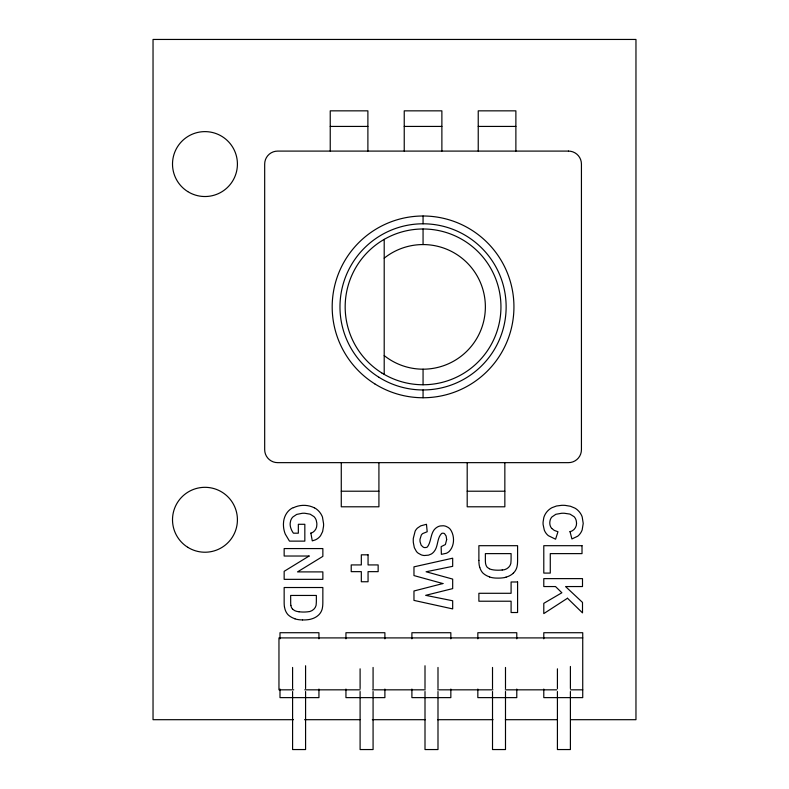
<?xml version="1.0" encoding="UTF-8"?>
<svg xmlns="http://www.w3.org/2000/svg" width="789" height="789" viewBox="0 0 789 789"><rect width="100%" height="100%" fill="white"/><g stroke="black" fill="none" stroke-linecap="round" stroke-linejoin="round"><path stroke-width="1.18" d="M492.514 691.539L492.514 749.55L505.493 749.55L505.493 691.539M570.398 691.539L570.398 749.55L557.419 749.55L557.419 691.539M293.301 507.544C287.226 510.227 283.665 516.785 283.478 523.265A26.609 26.609 0 0 0 283.438 524.744A25.416 25.416 0 0 0 285.273 534.074L289.474 541.126L304.83 541.126L304.83 524.29L298.341 524.29L298.341 533.186L293.449 533.186A16.776 16.776 0 0 1 291.151 529.005A13.245 13.245 0 0 1 290.155 524.468A13.009 13.009 0 0 1 290.224 522.969L290.648 520.76A9.616 9.616 0 0 1 292.808 517.032L296.684 514.418L302.286 513.284A28.552 28.552 0 0 1 304.741 513.244L310.156 514.181L313.992 516.617A9.675 9.675 0 0 1 316.231 520.267L316.803 523.068A14.715 14.715 0 0 1 316.843 524.724A8.738 8.738 0 0 1 310.935 533.236M506.055 577.173L504.526 577.548M502.198 570.013C506.972 569.964 511.4 566.127 511.006 561.147A53.11 53.11 0 0 0 511.075 559.342L511.094 553.622L485.373 553.622L485.373 559.47A28.887 28.887 0 0 0 485.58 563.602L485.699 564.017A7.466 7.466 0 0 0 487.326 567.39L489.358 568.751M330.236 126.427L367.891 126.427M404.234 126.427L441.879 126.427M478.233 126.427L515.878 126.427M341.272 491.212L378.917 491.212M467.196 491.212L504.842 491.212M582.736 637.906L278.961 637.906L278.961 689.833L293.725 689.833M304.791 689.833L360.129 689.833M372.428 689.833L425.31 689.833M437.609 689.833L492.957 689.833M505.256 689.833L556.906 689.833M570.437 689.833L582.736 689.833M505.493 697.624L477.838 697.624L477.838 689.053M505.838 697.624L516.785 697.624L516.785 689.053M557.182 697.624L543.789 697.624L543.789 689.053M557.419 697.624L570.398 697.624M570.565 697.624L582.736 697.624L582.736 632.719L543.789 632.719L543.789 638.834M293.478 719.696L153.036 719.696L153.036 39.45L635.964 39.45L635.964 719.696L570.664 719.696M304.564 719.696L360.001 719.696M372.329 719.696L425.301 719.696M437.619 719.696L493.056 719.696M505.374 719.696L557.113 719.696M299.031 611.791L297.068 611.436A13.206 13.206 0 0 1 296.378 611.248A13.176 13.176 0 0 1 294.632 610.587L292.63 609.197M551.767 528.452L554.312 530.425L557.971 531.747L555.574 539.203L548.394 535.692A13.502 13.502 0 0 1 545.771 532.861A14.153 14.153 0 0 1 544.272 530.011L543.118 524.567A23.64 23.64 0 0 1 543.088 522.071L543.808 517.604A16.046 16.046 0 0 1 546.55 512.258L547.112 511.578A17.723 17.723 0 0 1 549.026 509.684A16.707 16.707 0 0 1 552.034 507.662L556.472 506.005L561.669 505.325A34.617 34.617 0 0 1 565.151 505.384L570.447 506.262L574.905 508.116A16.431 16.431 0 0 1 577.854 510.296L579.106 511.597A16.096 16.096 0 0 1 582.193 516.913L583.219 523.432L582.174 529.883A14.725 14.725 0 0 1 579.027 534.991A11.293 11.293 0 0 1 577.656 536.234L571.917 538.956L569.993 531.51M479.702 567.321L479.199 565.131A31.363 31.363 0 0 1 478.903 560.397M310.836 532.95L312.286 540.879L315.373 539.873A13.206 13.206 0 0 0 320.581 535.692L322.632 531.549L323.539 526.204A32.004 32.004 0 0 0 323.569 523.778L322.494 517.189A14.764 14.764 0 0 0 321.882 515.69A17.447 17.447 0 0 0 314.446 507.781M290.894 605.419L290.973 605.844A7.466 7.466 0 0 0 292.601 609.216M284.474 606.958L284.977 609.147A14.123 14.123 0 0 0 287.995 614.7A17.427 17.427 0 0 0 294.918 618.714M570.398 666.458L570.398 688.57M557.419 668.825L557.419 688.57M516.785 638.834L516.785 632.719L477.838 632.719L477.838 638.834M515.878 151.093L515.878 110.845L478.233 110.845L478.233 151.093M505.493 667.445L505.493 688.57M504.842 462.65L504.842 506.794L467.196 506.794L467.196 462.65M492.514 667.445L492.514 688.57M478.884 560.397L478.884 545.692L517.584 545.692L517.584 559.973A41.995 41.995 0 0 1 517.367 564.687L517.022 566.67A11.727 11.727 0 0 1 516.716 567.764A13.117 13.117 0 0 1 513.294 573.189M450.844 638.834L450.844 632.719L411.897 632.719L411.897 638.834M450.844 689.053L450.844 697.624L411.897 697.624L411.897 689.053M441.879 151.093L441.879 110.845L404.234 110.845L404.234 151.093M437.994 667.445L437.994 688.57M437.994 691.539L437.994 749.55L425.005 749.55L425.005 691.539M425.005 665.748L425.005 688.57M423.062 215.999L423.062 223.79M423.062 228.988L423.062 244.56M423.062 369.183L423.062 384.766M423.062 389.953L423.062 397.745M384.894 638.834L384.894 632.719L345.947 632.719L345.947 638.834M384.894 689.053L384.894 697.624L345.947 697.624L345.947 689.053M384.204 239.373L384.204 374.38M378.917 462.65L378.917 506.794L341.272 506.794L341.272 462.65M373.079 667.445L373.079 688.57M373.079 691.539L373.079 749.55L360.1 749.55L360.1 691.539M367.891 151.093L367.891 110.845L330.236 110.845L330.236 151.093M360.1 668.825L360.1 688.57M318.943 638.834L318.943 632.719L279.996 632.719L279.996 638.834M318.943 689.053L318.943 697.624L279.996 697.624L279.996 689.053M305.58 665.748L305.58 688.57M305.58 691.539L305.58 749.55L292.591 749.55L292.591 691.539M292.591 667.445L292.591 688.57M384.204 258.161A62.311 62.311 0 0 1 468.735 264.493A62.311 62.311 0 0 1 468.735 349.261A62.311 62.311 0 0 1 384.204 355.583M513.314 573.209A17.161 17.161 0 0 1 506.045 577.114M504.536 577.578A34.578 34.578 0 0 1 497.277 578.1A26.106 26.106 0 0 1 489.604 577.045M489.644 576.887A17.427 17.427 0 0 1 482.73 572.873A14.123 14.123 0 0 1 479.771 567.301M489.466 568.8A13.206 13.206 0 0 0 491.794 569.599L493.756 569.954A36.619 36.619 0 0 0 502.198 569.974M576.572 523.137A8.571 8.571 0 0 1 570.043 531.717M576.483 523.137A11.855 11.855 0 0 0 576.434 522.062L576.187 520.543A8.817 8.817 0 0 0 574.116 516.696L569.954 514.103L564.234 513.244A35.89 35.89 0 0 0 561.61 513.274L555.851 514.29L551.856 517.012A8.551 8.551 0 0 0 550.101 520.415L549.844 521.904A11.095 11.095 0 0 0 549.805 523.363A8.363 8.363 0 0 0 551.738 528.482M302.552 619.927A34.578 34.578 0 0 0 309.811 619.414L311.33 619A17.161 17.161 0 0 0 318.588 615.045A13.117 13.117 0 0 0 322.001 609.601A11.727 11.727 0 0 0 322.297 608.506L322.622 606.514A41.995 41.995 0 0 0 322.839 601.8L322.859 587.519L284.158 587.519L284.158 602.224A31.363 31.363 0 0 0 284.454 606.968M302.542 619.907A26.106 26.106 0 0 1 294.879 618.872M290.855 605.429A28.887 28.887 0 0 1 290.687 601.307L290.648 595.448L316.369 595.448L316.35 601.169A53.11 53.11 0 0 1 316.281 602.974C316.675 607.954 312.247 611.791 307.473 611.84A36.619 36.619 0 0 1 299.031 611.761M293.4 507.751A23.65 23.65 0 0 1 314.407 507.85M446.663 539.656L445.381 544.538L441.14 546.649L441.376 554.342L446.298 553.296A10.947 10.947 0 0 0 449.266 551.373C454.681 545.722 454.799 535.711 450.371 529.409A9.813 9.813 0 0 0 448.083 527.387L446.081 526.381A9.991 9.991 0 0 0 443.24 525.76L440.282 525.957A9.853 9.853 0 0 0 437.264 527.101C430.044 531.194 431.879 540.879 427.48 546.826A3.304 3.304 0 0 1 426.149 547.497L424.679 547.586A4.172 4.172 0 0 1 423.239 547.142L421.178 545.219L420.083 541.846A14.922 14.922 0 0 1 420.014 539.242L421.316 535.041A6.361 6.361 0 0 1 422.726 533.551L427.194 531.747L426.474 524.29L420.774 525.839L417.519 528.028A11.707 11.707 0 0 0 415.152 531.125L413.308 538.384A31.442 31.442 0 0 0 413.337 542.556L414.324 547.655L416.434 551.491A10.612 10.612 0 0 0 418.259 553.227L421.188 554.825A11.164 11.164 0 0 0 424.344 555.515L428.526 555.16L431.307 554.016A10.563 10.563 0 0 0 433.999 551.649C438.437 546.491 436.79 538.157 441.643 533.472A2.761 2.761 0 0 1 442.57 533.206L443.605 533.265A2.663 2.663 0 0 1 444.532 533.66L446.13 536.037L446.663 539.656M567.488 598.24L543.789 613.605L543.789 603.338L561.876 592.766L555.505 586.552L543.789 586.552L543.789 578.623L582.499 578.623L582.499 586.552L565.555 586.552L582.499 602.411L582.499 612.885L567.488 598.24M309.11 556.028L284.158 571.325L284.158 579.343L322.859 579.343L322.859 571.897L297.522 571.897L322.859 556.363L322.859 548.572L284.158 548.572L284.158 556.028L309.11 556.028M442.905 583.554L413.969 590.991L413.969 600.399L452.679 608.911L452.679 600.764L425.646 595.33L452.679 588.614L452.679 579.096L426.09 571.769L452.679 566.334L452.679 558.188L413.969 566.847L413.969 575.576L442.905 583.554M568.455 151.093L277.669 151.093A12.979 12.979 0 0 0 264.68 164.073L264.68 449.671A12.979 12.979 0 0 0 277.669 462.65L568.455 462.65A12.979 12.979 0 0 0 581.434 449.671L581.434 164.073A12.979 12.979 0 0 0 568.455 151.093M582.016 545.692L543.789 545.692L543.789 573.09L550.278 573.09L550.278 553.622L582.016 553.622L582.016 545.692M368.059 554.825L361.323 554.825L361.323 564.924L351.223 564.924L351.223 571.65L361.323 571.65L361.323 581.749L368.059 581.749L368.059 571.65L378.148 571.65L378.148 564.924L368.059 564.924L368.059 554.825M517.584 581.986L511.094 581.986L511.094 593.289L478.884 593.289L478.884 601.218L511.094 601.218L511.094 612.52L517.584 612.52L517.584 581.986M381.679 372.862A77.894 77.894 0 0 0 500.897 309.722A77.894 77.894 0 0 0 386.6 238.041A77.894 77.894 0 0 0 381.679 372.862M378.917 377.26A83.082 83.082 0 0 0 506.084 309.909A83.082 83.082 0 0 0 384.174 233.455A83.082 83.082 0 0 0 378.917 377.26M374.775 383.858A90.873 90.873 0 0 0 513.876 310.195A90.873 90.873 0 0 0 380.525 226.571A90.873 90.873 0 0 0 374.775 383.858M187.723 547.27A32.457 32.457 0 0 0 237.4 520.957A32.457 32.457 0 0 0 189.774 491.093A32.457 32.457 0 0 0 187.723 547.27M187.723 191.569A32.457 32.457 0 0 0 237.4 165.256A32.457 32.457 0 0 0 189.774 135.392A32.457 32.457 0 0 0 187.723 191.569"/></g></svg>
